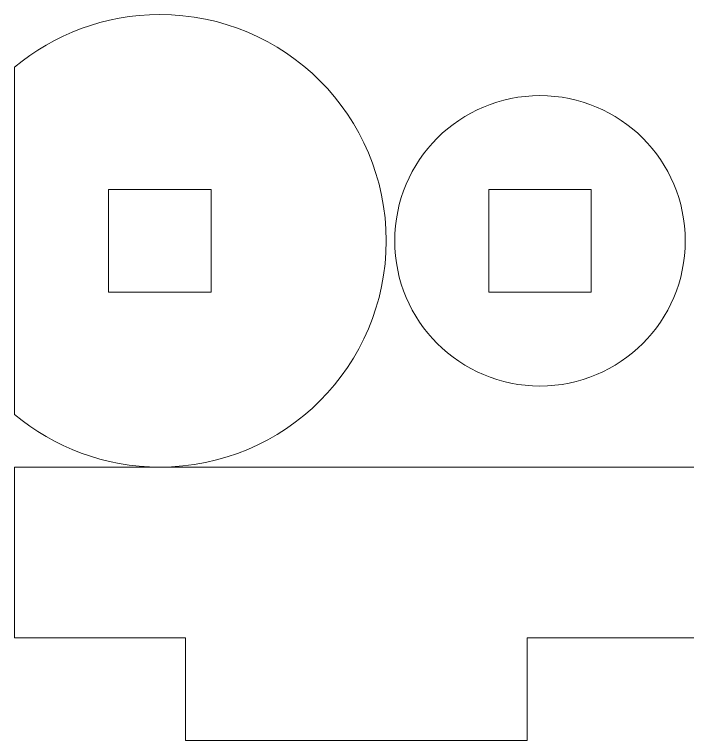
# Model space of a CAD drawing. Header units: millimetres. Extents: x -237 to 237, y -201 to 201.
# Drawn here: x -237 to -197.63, y -200.77 to -158.28 of the extents above; entities that cross this region are included whole.
import ezdxf

# ---------------------------------------------------------------- set-up
doc = ezdxf.new("R2010")
doc.units = ezdxf.units.MM
doc.header["$MEASUREMENT"] = 0
doc.layers.add('Layer 1', color=7, linetype='Continuous')

msp = doc.modelspace()

# ---------------------------------------------------------------- linework, layer by layer
at = {"layer": 'Layer 1', "color": 240, "lineweight": 9}
for points in [[(-231.5001, -174.5281), (-225.5001, -174.5281), (-225.5001, -168.5281), (-231.5001, -168.5281), (-231.5001, -174.5281)], [(-209.2542, -174.5281), (-203.2542, -174.5281), (-203.2542, -168.5281), (-209.2542, -168.5281), (-209.2542, -174.5281)]]:
    msp.add_lwpolyline(points, close=True, dxfattribs=at)
msp.add_ellipse((-206.2542, -171.5281), major_axis=(0, 8.4999), ratio=1, dxfattribs=at)
for points, knots in [([(-228.5001, -158.2823), (-221.1847, -158.2823), (-215.2543, -164.2127), (-215.2543, -171.5281), (-215.2543, -171.5281), (-215.2543, -178.8435), (-221.1847, -184.7739), (-228.5001, -184.7739), (-228.5001, -184.7739), (-231.7356, -184.7739), (-234.6997, -183.6132), (-237, -181.6863), (-237, -181.6863), (-237, -181.6863), (-237, -161.3699), (-237, -161.3699), (-237, -161.3699), (-234.6997, -159.443), (-231.7356, -158.2823), (-228.5001, -158.2823)], [0, 0, 0, 0, 0.1666667, 0.1666667, 0.1666667, 0.1666667, 0.3333333, 0.3333333, 0.3333333, 0.3333333, 0.5, 0.5, 0.5, 0.5, 0.6666667, 0.6666667, 0.6666667, 0.6666667, 1, 1, 1, 1]), ([(-57, -194.7739), (-57, -194.7739), (-75, -194.7739), (-75, -194.7739), (-75, -194.7739), (-75, -194.7739), (-75, -200.7739), (-75, -200.7739), (-75, -200.7739), (-75, -200.7739), (-95, -200.7739), (-95, -200.7739), (-95, -200.7739), (-95, -200.7739), (-95, -194.7739), (-95, -194.7739), (-95, -194.7739), (-95, -194.7739), (-141, -194.7739), (-141, -194.7739), (-141, -194.7739), (-141, -194.7739), (-141, -200.7739), (-141, -200.7739), (-141, -200.7739), (-141, -200.7739), (-161, -200.7739), (-161, -200.7739), (-161, -200.7739), (-161, -200.7739), (-161, -194.7739), (-161, -194.7739), (-161, -194.7739), (-161, -194.7739), (-207, -194.7739), (-207, -194.7739), (-207, -194.7739), (-207, -194.7739), (-207, -200.7739), (-207, -200.7739), (-207, -200.7739), (-207, -200.7739), (-227, -200.7739), (-227, -200.7739), (-227, -200.7739), (-227, -200.7739), (-227, -194.7739), (-227, -194.7739), (-227, -194.7739), (-227, -194.7739), (-237, -194.7739), (-237, -194.7739), (-237, -194.7739), (-237, -194.7739), (-237, -184.7739), (-237, -184.7739), (-237, -184.7739), (-237, -184.7739), (-57, -184.7739), (-57, -184.7739), (-57, -184.7739), (-57, -184.7739), (-57, -194.7739), (-57, -194.7739)], [0, 0, 0, 0, 0.0588235, 0.0588235, 0.0588235, 0.0588235, 0.1176471, 0.1176471, 0.1176471, 0.1176471, 0.1764706, 0.1764706, 0.1764706, 0.1764706, 0.2352941, 0.2352941, 0.2352941, 0.2352941, 0.2941176, 0.2941176, 0.2941176, 0.2941176, 0.3529412, 0.3529412, 0.3529412, 0.3529412, 0.4117647, 0.4117647, 0.4117647, 0.4117647, 0.4705882, 0.4705882, 0.4705882, 0.4705882, 0.5294118, 0.5294118, 0.5294118, 0.5294118, 0.5882353, 0.5882353, 0.5882353, 0.5882353, 0.6470588, 0.6470588, 0.6470588, 0.6470588, 0.7058824, 0.7058824, 0.7058824, 0.7058824, 0.7647059, 0.7647059, 0.7647059, 0.7647059, 0.8235294, 0.8235294, 0.8235294, 0.8235294, 0.8823529, 0.8823529, 0.8823529, 0.8823529, 1, 1, 1, 1])]:
    msp.add_open_spline(points, degree=3, knots=knots, dxfattribs=at)

doc.saveas('drawing.dxf')
